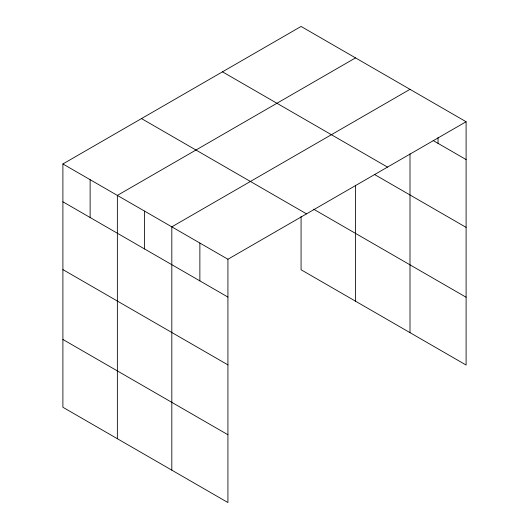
<?xml version="1.0" encoding="UTF-8"?>
<svg xmlns="http://www.w3.org/2000/svg" width="529" height="529" viewBox="0 0 529 529"><rect width="100%" height="100%" fill="white"/><g stroke="black" fill="none" stroke-linecap="round" stroke-linejoin="round"><path stroke-width="0.79" d="M466.102 121.73L227.926 259.243L227.926 502.55L62.898 407.27L62.898 163.964L301.074 26.45L466.102 121.73L466.102 365.036L301.074 269.757L301.074 216.487M409.995 153.813L409.995 332.642M355.534 57.892L117.359 195.406L117.359 438.713M409.995 89.335L171.819 226.842L171.819 470.155M433.139 140.535L466.102 159.566M222.478 71.832L387.506 167.104M374.387 174.418L466.102 227.371M313.644 209.213L466.102 297.232M141.494 118.582L306.522 213.861M62.898 163.964L227.926 259.243M62.898 201.8L227.926 297.08M62.898 269.605L227.926 364.884M62.898 339.466L227.926 434.745M438.052 137.613L438.052 143.372M355.534 185.216L355.534 301.199M199.869 243.042L199.869 280.879M144.589 211.124L144.589 248.961M90.128 179.681L90.128 217.518"/></g></svg>
